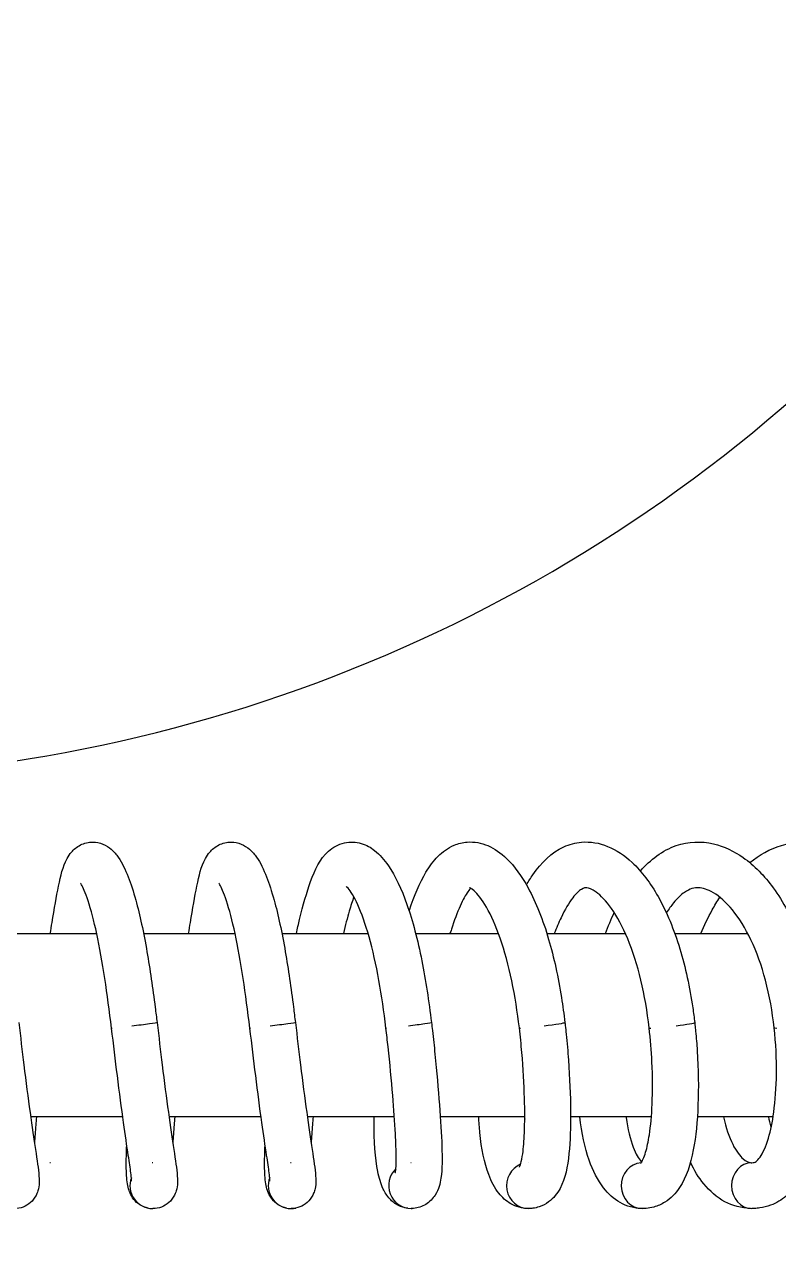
# Model space of a CAD drawing. Header units: metres. Extents: x 231 to 394, y -324 to -29.
# Drawn here: x 280.746 to 280.7953, y -62.8079 to -62.7271 of the extents above; entities that cross this region are included whole.
import ezdxf

# ---------------------------------------------------------------- set-up
doc = ezdxf.new("R2010")
doc.units = ezdxf.units.M
doc.layers.add('A-PISO', color=30, linetype='Continuous')
doc.layers.add('AR-01-REC$0$A-MUEBLES FIJOS', color=8, linetype='Continuous')

# ---------------------------------------------------------------- blocks, each defined once
blk = doc.blocks.new('AR-01-REC$0$503-3D')
blk.add_lwpolyline([(15.18, 46.61), (27.6, 46.61, -0.414214), (37.6, 36.61), (37.6, 14.58, -0.414214), (27.6, 4.58), (15.18, 4.58, -0.414214), (5.18, 14.58), (5.18, 36.61, -0.414214)], format="xyb", close=True)
blk = doc.blocks.new('AR-01-REC$0$EB1005-S')
for p, q in [((0.6, -9.0272), (0.6, -9.5229)), ((-0.6, -9.6701), (-0.6, -9.1928)), ((0.6, -9.8237), (0.6, -10.3527)), ((-0.6, -10.5074), (-0.6, -9.9932)), ((0.6, -10.6527), (0.6, -11.2055)), ((-0.6, -11.3666), (-0.6, -10.8241)), ((0.6, -11.5061), (0.6, -12.0756)), ((-0.6, -12.242), (-0.6, -11.6776)), ((0.6, -12.3784), (0.6, -12.9809)), ((-0.6, -13.1474), (-0.6, -12.5483)), ((0.6, -13.2838), (0.6, -13.8863)), ((-0.6, -14.0528), (-0.6, -13.4538))]:
    blk.add_line(p, q)
for centre, major_axis, ratio, start_param, end_param in [((0, -8.8709), (-0.0165, 0.1491), 0.055058, 3.140015, 3.628287), ((1.05, -9.1667), (-0.15, 0), 0.882373, 0.000575, 3.141469), ((0, -9.6892), (-0.0172, 0.149), 0.044036, 4.890174, 6.285031), ((0, -9.6892), (-0.0172, 0.149), 0.044036, 3.139869, 3.530526), ((1.05, -9.8826), (-0.15, 0), 0.92428, 0.000621, 0.000979), ((1.05, -9.8826), (-0.15, 0), 0.92428, 0.062465, 3.141437), ((0, -10.539), (-0.0178, 0.1489), 0.032589, 4.79251, 6.283968), ((1.05, -10.6281), (-0.15, 0), 0.957269, 0.000694, 0.0066), ((1.05, -10.6281), (-0.15, 0), 0.957269, 0.366385, 3.141383), ((0, -10.539), (-0.0178, 0.1489), 0.032589, 3.140761, 3.432861), ((0, -11.4121), (-0.0181, 0.1489), 0.020828, 4.694919, 6.281448), ((1.05, -11.3961), (-0.15, 0), 0.981023, 0.000838, 0.009927), ((1.05, -11.3961), (-0.15, 0), 0.981023, 0.000838, 0.009927), ((1.05, -11.3961), (-0.15, 0), 0.981023, 0.747236, 3.141278), ((1.05, -11.3952), (-0.15, 0), 0.981006, 3.148727, 3.179306), ((0, -11.4121), (-0.0181, 0.1489), 0.020828, 3.142059, 3.335271), ((0.0003, -12.3027), (-0.0184, 0.1489), 0.008866, 4.597377, 6.28036), ((1.0503, -12.1818), (-0.15, 0), 0.995312, 0.001266, 0.033099), ((1.0503, -12.1818), (-0.15, 0), 0.995312, 1.212878, 3.140964), ((1.0503, -12.1808), (-0.15, 0), 0.995304, 3.145937, 3.341641), ((0, -12.3001), (-0.0184, 0.1489), 0.008866, 3.143383, 3.237729), ((0.0003, -12.3027), (-0.0184, 0.1489), 0.008866, 3.143383, 3.237729), ((0.0006, -13.2081), (-0.0184, 0.1489), 0.008866, 4.597377, 6.28036), ((1.0506, -13.0872), (-0.15, 0), 0.995312, 0.001266, 0.033099), ((1.0506, -13.0872), (-0.15, 0), 0.995312, 1.212878, 3.140964), ((0.0003, -13.2055), (-0.0184, 0.1489), 0.008866, 3.143383, 3.237729), ((0.0006, -13.2081), (-0.0184, 0.1489), 0.008866, 3.143383, 3.237729), ((1.05, -13.7603), (-0.15, 0), 0.995038, 6.264901, 6.278883), ((1.05, -13.7593), (-0.15, 0), 0.995047, 0.000849, 0.002303), ((1.05, -13.7593), (-0.15, 0), 0.995047, 0.002303, 0.003303), ((1.05, -13.7603), (-0.15, 0), 0.995038, 6.279883, 6.282798)]:
    blk.add_ellipse(centre, major_axis=major_axis, ratio=ratio, start_param=start_param, end_param=end_param)
for points, knots in [([(-1.065, -9.1798), (-1.1161, -9.1168), (-1.1552, -9.0468), (-1.2029, -8.8884), (-1.2064, -8.7981), (-1.1726, -8.6328), (-1.139, -8.5552), (-1.0398, -8.4039), (-0.9697, -8.3296), (-0.7971, -8.1933), (-0.69, -8.1315), (-0.4562, -8.0323), (-0.326, -7.9941), (-0.1351, -7.9579), (-0.0753, -7.9492), (-0.0156, -7.943)], [1.285876, 1.285876, 1.285876, 1.285876, 1.60488, 1.60488, 1.96938, 1.96938, 2.299928, 2.299928, 2.667764, 2.667764, 3.066939, 3.066939, 3.470998, 3.470998, 3.651273, 3.651273, 3.651273, 3.651273]), ([(-1.0093, -9.8959), (-1.0851, -9.8297), (-1.1449, -9.7506), (-1.2031, -9.583), (-1.2068, -9.4972), (-1.1718, -9.3486), (-1.1403, -9.2828), (-1.047, -9.1507), (-0.9791, -9.0844), (-0.8097, -8.9605), (-0.7026, -8.9034), (-0.4684, -8.8108), (-0.3378, -8.7745), (-0.1428, -8.7381), (-0.0796, -8.7288), (-0.0165, -8.7218)], [1.180471, 1.180471, 1.180471, 1.180471, 1.592913, 1.592913, 1.957297, 1.957297, 2.263021, 2.263021, 2.625023, 2.625023, 3.02917, 3.02917, 3.436032, 3.436032, 3.626692, 3.626692, 3.626692, 3.626692]), ([(-0.0164, -8.7218), (-0.01, -8.7211), (-0.0037, -8.7204), (0.0219, -8.7178), (0.0411, -8.716), (0.1179, -8.7097), (0.1754, -8.7068), (0.3561, -8.703), (0.4771, -8.7088), (0.6958, -8.736), (0.796, -8.7576), (0.9769, -8.8234), (1.0594, -8.871), (1.1437, -8.9719), (1.1642, -9.0062), (1.1867, -9.0662), (1.1928, -9.0902), (1.1979, -9.1255), (1.1989, -9.1365), (1.1998, -9.1521), (1.1999, -9.1567), (1.2, -9.163), (1.2, -9.1648), (1.2, -9.1665), (1.2, -9.1666), (1.2, -9.1667), (1.2, -9.1667), (1.2, -9.1667), (1.2, -9.1667), (1.2, -9.1667)], [0.000039, 0.000039, 0.000039, 0.000039, 0.019345, 0.019345, 0.077388, 0.077388, 0.251939, 0.251939, 0.636699, 0.636699, 1.024378, 1.024378, 1.450161, 1.450161, 1.631232, 1.631232, 1.742907, 1.742907, 1.793353, 1.793353, 1.814318, 1.814318, 1.822179, 1.822179, 1.822363, 1.822363, 1.822517, 1.822517, 1.822536, 1.822536, 1.822536, 1.822536]), ([(0.0165, -9.02), (-0.0885, -9.0316), (-0.1951, -9.0507), (-0.3895, -9.1022), (-0.4803, -9.1349), (-0.6356, -9.2087), (-0.7027, -9.2506), (-0.8056, -9.3349), (-0.8436, -9.3785), (-0.8902, -9.4559), (-0.8991, -9.4882), (-0.9013, -9.5434), (-0.8942, -9.5711), (-0.8547, -9.6288), (-0.8317, -9.6538), (-0.7819, -9.6947), (-0.7604, -9.7102), (-0.7364, -9.7257)], [0, 0, 0, 0, 0.317355, 0.317355, 0.622099, 0.622099, 0.917886, 0.917886, 1.205086, 1.205086, 1.490472, 1.490472, 1.816739, 1.816739, 2.025807, 2.025807, 2.150062, 2.150062, 2.150062, 2.150062]), ([(0.9, -9.1668), (0.9, -9.1514), (0.8982, -9.1477), (0.8868, -9.1315), (0.8784, -9.1225), (0.8381, -9.0944), (0.7945, -9.0739), (0.6905, -9.0433), (0.6331, -9.0315), (0.4939, -9.0123), (0.4075, -9.0062), (0.2212, -9.0041), (0.1185, -9.0088), (0.0165, -9.02)], [0, 0, 0, 0, 0.247267, 0.247267, 0.421351, 0.421351, 0.701982, 0.701982, 0.94081, 0.94081, 1.229628, 1.229628, 1.537541, 1.537541, 1.537541, 1.537541]), ([(0.6, -9.3514), (0.6705, -9.3361), (0.7322, -9.315), (0.8253, -9.2688), (0.8575, -9.2434), (0.8921, -9.2035), (0.8972, -9.1901), (0.8997, -9.1732), (0.9, -9.1697), (0.9, -9.1658)], [0.6343477, 0.6343477, 0.6343477, 0.6343477, 0.9142199, 0.9142199, 1.1901509, 1.1901509, 1.4509902, 1.4509902, 1.5137927, 1.5137927, 1.5137927, 1.5137927]), ([(1.1996, -9.176), (1.198, -9.2344), (1.1822, -9.2924), (1.1273, -9.3949), (1.0869, -9.4413), (0.9971, -9.5143), (0.9495, -9.5433), (0.897, -9.568)], [0.0155805, 0.0155805, 0.0155805, 0.0155805, 0.2780441, 0.2780441, 0.5524087, 0.5524087, 0.7871117, 0.7871117, 0.7871117, 0.7871117]), ([(-0.6, -9.5001), (-0.6543, -9.4771), (-0.7061, -9.4522), (-0.7835, -9.4098), (-0.8113, -9.3934), (-0.838, -9.3762)], [0.6104447, 0.6104447, 0.6104447, 0.6104447, 0.7985863, 0.7985863, 0.9102511, 0.9102511, 0.9102511, 0.9102511]), ([(-0.0172, -9.5401), (-0.0124, -9.5396), (-0.0077, -9.5391), (0.0112, -9.537), (0.0254, -9.5355), (0.0822, -9.5299), (0.1248, -9.5264), (0.2897, -9.5159), (0.4106, -9.5144), (0.6292, -9.5229), (0.7296, -9.5328), (0.9115, -9.5677), (0.994, -9.5933), (1.0998, -9.6635), (1.134, -9.6957), (1.1724, -9.7576), (1.1832, -9.7822), (1.1947, -9.8246), (1.1976, -9.8416), (1.1996, -9.866), (1.2, -9.8734), (1.2, -9.8814), (1.2, -9.882), (1.2, -9.8826), (1.2, -9.8826), (1.2, -9.8826)], [0.000031, 0.000031, 0.000031, 0.000031, 0.014309, 0.014309, 0.057237, 0.057237, 0.186197, 0.186197, 0.562813, 0.562813, 0.93801, 0.93801, 1.346671, 1.346671, 1.566658, 1.566658, 1.690767, 1.690767, 1.770901, 1.770901, 1.805813, 1.805813, 1.808773, 1.808773, 1.80878, 1.80878, 1.80878, 1.80878]), ([(-0.9189, -10.6413), (-0.9423, -10.6279), (-0.9645, -10.614), (-1.0649, -10.5448), (-1.1304, -10.4789), (-1.1843, -10.3604), (-1.195, -10.3211), (-1.2038, -10.2235), (-1.1935, -10.1645), (-1.1477, -10.0521), (-1.1113, -9.9988), (-1.0065, -9.8867), (-0.9305, -9.8297), (-0.7437, -9.7238), (-0.6269, -9.6756), (-0.38, -9.6005), (-0.2472, -9.5722), (-0.0819, -9.5481), (-0.0496, -9.5439), (-0.0172, -9.5401)], [1.032512, 1.032512, 1.032512, 1.032512, 1.142098, 1.142098, 1.560116, 1.560116, 1.743576, 1.743576, 2.016899, 2.016899, 2.306198, 2.306198, 2.680216, 2.680216, 3.09903, 3.09903, 3.502718, 3.502718, 3.600501, 3.600501, 3.600501, 3.600501]), ([(0.0172, -9.8381), (-0.0884, -9.8503), (-0.1957, -9.8685), (-0.3927, -9.9156), (-0.4856, -9.9451), (-0.6435, -10.0106), (-0.7115, -10.0475), (-0.8135, -10.1193), (-0.8501, -10.1552), (-0.8926, -10.214), (-0.8989, -10.2354), (-0.9011, -10.2573), (-0.9004, -10.2645), (-0.8808, -10.2962), (-0.8631, -10.3164), (-0.802, -10.363), (-0.7572, -10.3897), (-0.6723, -10.4302), (-0.6374, -10.4451), (-0.6, -10.4596)], [0, 0, 0, 0, 0.319351, 0.319351, 0.630223, 0.630223, 0.930223, 0.930223, 1.215169, 1.215169, 1.488191, 1.488191, 1.767689, 1.767689, 2.000801, 2.000801, 2.250516, 2.250516, 2.397752, 2.397752, 2.397752, 2.397752]), ([(0.9046, -9.8948), (0.9046, -9.8948), (0.9033, -9.8934), (0.8911, -9.8845), (0.8667, -9.8719), (0.8008, -9.852), (0.7617, -9.8436), (0.6592, -9.828), (0.5906, -9.8218), (0.4315, -9.8152), (0.3371, -9.8155), (0.1674, -9.8236), (0.0922, -9.8295), (0.0173, -9.8381)], [0.248348, 0.248348, 0.248348, 0.248348, 0.339408, 0.339408, 0.572816, 0.572816, 0.774896, 0.774896, 1.038995, 1.038995, 1.340989, 1.340989, 1.567315, 1.567315, 1.567315, 1.567315]), ([(1.2, -9.8851), (1.1994, -9.9349), (1.1852, -9.9857), (1.1371, -10.0704), (1.1038, -10.1063), (1.0144, -10.176), (0.9533, -10.2065), (0.8016, -10.2597), (0.7052, -10.2799), (0.6, -10.2915)], [0.005359, 0.005359, 0.005359, 0.005359, 0.241156, 0.241156, 0.47367, 0.47367, 0.783836, 0.783836, 1.156344, 1.156344, 1.156344, 1.156344]), ([(0.6, -9.9893), (0.601, -9.9891), (0.602, -9.989), (0.6803, -9.9783), (0.748, -9.9617), (0.8436, -9.9256), (0.8754, -9.9054), (0.8914, -9.8906), (0.8931, -9.8889), (0.8945, -9.8874)], [0.6294194, 0.6294194, 0.6294194, 0.6294194, 0.6333683, 0.6333683, 0.9360987, 0.9360987, 1.2122022, 1.2122022, 1.2535267, 1.2535267, 1.2535267, 1.2535267]), ([(-0.748, -11.4094), (-0.7498, -11.4088), (-0.7515, -11.4082), (-0.8491, -11.375), (-0.9326, -11.3401), (-1.041, -11.2758), (-1.0758, -11.2505), (-1.1355, -11.1909), (-1.1614, -11.1555), (-1.1896, -11.0878), (-1.1968, -11.0585), (-1.2028, -10.983), (-1.1937, -10.9365), (-1.1565, -10.849), (-1.1275, -10.8088), (-1.0414, -10.719), (-0.9758, -10.6721), (-0.8042, -10.5784), (-0.689, -10.5331), (-0.4446, -10.4616), (-0.3136, -10.4336), (-0.127, -10.404), (-0.0723, -10.3965), (-0.0178, -10.39)], [0.793856, 0.793856, 0.793856, 0.793856, 0.800842, 0.800842, 1.180607, 1.180607, 1.395925, 1.395925, 1.606026, 1.606026, 1.745364, 1.745364, 1.968932, 1.968932, 2.212674, 2.212674, 2.566993, 2.566993, 3.002629, 3.002629, 3.408216, 3.408216, 3.573026, 3.573026, 3.573026, 3.573026]), ([(-0.0177, -10.39), (-0.0114, -10.3893), (-0.0051, -10.3885), (0.0202, -10.3856), (0.0392, -10.3835), (0.115, -10.3757), (0.1718, -10.3708), (0.3458, -10.3582), (0.461, -10.3536), (0.6668, -10.352), (0.7598, -10.3551), (0.9271, -10.3724), (1.0007, -10.3854), (1.1007, -10.4385), (1.1326, -10.4626), (1.1707, -10.5146), (1.1816, -10.5355), (1.1934, -10.5716), (1.1966, -10.586), (1.1994, -10.6091), (1.1999, -10.6179), (1.2, -10.6271), (1.2, -10.6275), (1.2, -10.6281), (1.2, -10.6281), (1.2, -10.6281), (1.2, -10.6281), (1.2, -10.6281)], [0.000056, 0.000056, 0.000056, 0.000056, 0.019118, 0.019118, 0.076483, 0.076483, 0.249022, 0.249022, 0.616649, 0.616649, 0.982679, 0.982679, 1.385018, 1.385018, 1.578318, 1.578318, 1.684735, 1.684735, 1.75102, 1.75102, 1.792216, 1.792216, 1.794564, 1.794564, 1.794654, 1.794654, 1.794726, 1.794726, 1.794726, 1.794726]), ([(0.9286, -10.6868), (0.9286, -10.6868), (0.9286, -10.6868), (0.9281, -10.6865), (0.9196, -10.6823), (0.8902, -10.6739), (0.8679, -10.6693), (0.8035, -10.6604), (0.7565, -10.6567), (0.6375, -10.652), (0.5605, -10.652), (0.385, -10.6569), (0.2828, -10.6626), (0.1258, -10.676), (0.0718, -10.6814), (0.0179, -10.6879)], [0.302822, 0.302822, 0.302822, 0.302822, 0.307757, 0.307757, 0.455353, 0.455353, 0.617034, 0.617034, 0.841159, 0.841159, 1.123857, 1.123857, 1.442402, 1.442402, 1.605381, 1.605381, 1.605381, 1.605381]), ([(1.2, -10.6308), (1.1994, -10.6697), (1.1879, -10.7101), (1.1512, -10.7745), (1.1266, -10.8008), (1.0643, -10.8504), (1.0233, -10.8714), (0.9009, -10.9175), (0.8087, -10.9359), (0.6703, -10.9497), (0.6357, -10.9522), (0.5999, -10.9539)], [0.005726, 0.005726, 0.005726, 0.005726, 0.18967, 0.18967, 0.364997, 0.364997, 0.604349, 0.604349, 1.011415, 1.011415, 1.138891, 1.138891, 1.138891, 1.138891]), ([(0.0178, -10.6879), (-0.0864, -10.7003), (-0.1919, -10.7168), (-0.3906, -10.7583), (-0.4863, -10.7841), (-0.6488, -10.8407), (-0.7189, -10.8721), (-0.8232, -10.9323), (-0.8602, -10.9622), (-0.8957, -11.0014), (-0.9008, -11.0142), (-0.9008, -11.0142)], [0, 0, 0, 0, 0.314695, 0.314695, 0.633201, 0.633201, 0.939064, 0.939064, 1.227131, 1.227131, 1.452085, 1.452085, 1.452085, 1.452085]), ([(-0.8962, -11.0055), (-0.892, -11.0099), (-0.8852, -11.0163), (-0.854, -11.0389), (-0.8213, -11.0574), (-0.7378, -11.0947), (-0.6859, -11.1141), (-0.619, -11.1359), (-0.6096, -11.1389), (-0.6, -11.1419)], [1.836635, 1.836635, 1.836635, 1.836635, 1.9561504, 1.9561504, 2.1820578, 2.1820578, 2.4145192, 2.4145192, 2.4516962, 2.4516962, 2.4516962, 2.4516962]), ([(-0.0181, -11.2632), (-0.0007, -11.2611), (0.0166, -11.259), (0.0861, -11.251), (0.1382, -11.2454), (0.3055, -11.2286), (0.4191, -11.2189), (0.6214, -11.2036), (0.7131, -11.1978), (0.873, -11.1925), (0.9401, -11.1922), (1.0368, -11.2068), (1.0735, -11.215), (1.1344, -11.2534), (1.157, -11.2743), (1.1879, -11.3244), (1.197, -11.3531), (1.1996, -11.3832), (1.1997, -11.386), (1.1999, -11.3902), (1.2, -11.3918), (1.2, -11.3938), (1.2, -11.3943), (1.2, -11.3951), (1.2, -11.3954), (1.2, -11.3958), (1.2, -11.3958), (1.2, -11.396), (1.2, -11.396), (1.2, -11.3961), (1.2, -11.3961), (1.2, -11.3961), (1.2, -11.3962), (1.2, -11.3962)], [0.000039, 0.000039, 0.000039, 0.000039, 0.052512, 0.052512, 0.210424, 0.210424, 0.568427, 0.568427, 0.921269, 0.921269, 1.294031, 1.294031, 1.516011, 1.516011, 1.643961, 1.643961, 1.760573, 1.760573, 1.772374, 1.772374, 1.779099, 1.779099, 1.781288, 1.781288, 1.782492, 1.782492, 1.782864, 1.782864, 1.783072, 1.783072, 1.783154, 1.783154, 1.783232, 1.783232, 1.783232, 1.783232]), ([(-0.6, -12.1475), (-0.6319, -12.1404), (-0.6628, -12.1332), (-0.7874, -12.1031), (-0.871, -12.0798), (-1.0203, -12.0252), (-1.0868, -11.9954), (-1.1637, -11.91), (-1.1851, -11.8735), (-1.203, -11.7958), (-1.2009, -11.7568), (-1.1806, -11.689), (-1.1638, -11.6601), (-1.1167, -11.6), (-1.0832, -11.5716), (-0.9773, -11.4992), (-0.8919, -11.4595), (-0.6842, -11.3863), (-0.5574, -11.3532), (-0.2943, -11.3007), (-0.1551, -11.2799), (-0.0181, -11.2632)], [0.611274, 0.611274, 0.611274, 0.611274, 0.724425, 0.724425, 1.087459, 1.087459, 1.497335, 1.497335, 1.686915, 1.686915, 1.862632, 1.862632, 2.031104, 2.031104, 2.268562, 2.268562, 2.685038, 2.685038, 3.124857, 3.124857, 3.538888, 3.538888, 3.538888, 3.538888]), ([(1.1982, -11.4188), (1.1955, -11.4399), (1.1893, -11.4608), (1.1693, -11.5011), (1.1537, -11.5206), (1.1162, -11.5552), (1.0941, -11.5684), (1.0365, -11.5958), (0.9994, -11.6063), (0.8708, -11.6321), (0.76, -11.6393), (0.6206, -11.6381), (0.6104, -11.638), (0.6, -11.6378)], [0.033778, 0.033778, 0.033778, 0.033778, 0.123022, 0.123022, 0.234961, 0.234961, 0.375435, 0.375435, 0.603934, 0.603934, 1.084733, 1.084733, 1.122303, 1.122303, 1.122303, 1.122303]), ([(0.9657, -11.4999), (0.9657, -11.4999), (0.9649, -11.4997), (0.9595, -11.4985), (0.9502, -11.497), (0.9194, -11.4944), (0.8938, -11.4936), (0.8212, -11.4939), (0.7686, -11.4959), (0.6361, -11.5032), (0.5506, -11.5094), (0.3596, -11.5251), (0.2507, -11.5351), (0.1001, -11.5513), (0.0591, -11.556), (0.0182, -11.5609)], [0.32183, 0.32183, 0.32183, 0.32183, 0.363098, 0.363098, 0.480473, 0.480473, 0.651461, 0.651461, 0.893817, 0.893817, 1.200219, 1.200219, 1.5353, 1.5353, 1.659037, 1.659037, 1.659037, 1.659037]), ([(0.0181, -11.561), (-0.0869, -11.5738), (-0.1934, -11.5891), (-0.3958, -11.6256), (-0.4942, -11.6477), (-0.6614, -11.6948), (-0.7336, -11.7206), (-0.8404, -11.7692), (-0.8787, -11.7936), (-0.9037, -11.8148), (-0.9075, -11.8193), (-0.9085, -11.8206), (-0.9086, -11.8207), (-0.9086, -11.8207)], [0, 0, 0, 0, 0.317529, 0.317529, 0.644451, 0.644451, 0.9582, 0.9582, 1.252389, 1.252389, 1.372066, 1.372066, 1.392245, 1.392245, 1.392245, 1.392245]), ([(-0.8401, -11.7715), (-0.8139, -11.7812), (-0.7823, -11.7913), (-0.7035, -11.814), (-0.6538, -11.8268), (-0.6, -11.8395)], [2.1504989, 2.1504989, 2.1504989, 2.1504989, 2.3175796, 2.3175796, 2.5229813, 2.5229813, 2.5229813, 2.5229813]), ([(-0.018, -12.1539), (0.0753, -12.1423), (0.1695, -12.1312), (0.3696, -12.1065), (0.4759, -12.0929), (0.6624, -12.0669), (0.7453, -12.0545), (0.8841, -12.0336), (0.9389, -12.0251), (1.011, -12.0197), (1.0341, -12.0174), (1.0791, -12.0271), (1.0895, -12.03), (1.117, -12.0413), (1.135, -12.052), (1.164, -12.0793), (1.1759, -12.0952), (1.1925, -12.1291), (1.1977, -12.1477), (1.2, -12.1703), (1.2002, -12.1748), (1.2003, -12.1801), (1.2003, -12.1809), (1.2003, -12.1818), (1.2003, -12.1818), (1.2003, -12.1819), (1.2003, -12.1819), (1.2003, -12.1819)], [0, 0, 0, 0, 0.28222, 0.28222, 0.628576, 0.628576, 0.969694, 0.969694, 1.323784, 1.323784, 1.516267, 1.516267, 1.566508, 1.566508, 1.642169, 1.642169, 1.707637, 1.707637, 1.770984, 1.770984, 1.786704, 1.786704, 1.789649, 1.789649, 1.789776, 1.789776, 1.789849, 1.789849, 1.789849, 1.789849]), ([(0.6003, -12.038), (0.6181, -12.0396), (0.6355, -12.0411), (0.6941, -12.046), (0.7335, -12.0487), (0.7697, -12.0508)], [0.6169147, 0.6169147, 0.6169147, 0.6169147, 0.6820624, 0.6820624, 0.8430163, 0.8430163, 0.8430163, 0.8430163]), ([(-0.5997, -12.8526), (-0.6247, -12.8485), (-0.6491, -12.8445), (-0.7638, -12.8257), (-0.8441, -12.812), (-0.9818, -12.7837), (-1.0357, -12.7724), (-1.106, -12.7346), (-1.1204, -12.7254), (-1.1508, -12.6995), (-1.168, -12.68), (-1.1926, -12.6309), (-1.1998, -12.6017), (-1.1995, -12.5517), (-1.1945, -12.5292), (-1.1777, -12.4875), (-1.1654, -12.4692), (-1.1357, -12.4346), (-1.118, -12.4201), (-1.0627, -12.3817), (-1.0213, -12.362), (-0.9276, -12.3254), (-0.8768, -12.309), (-0.7232, -12.2665), (-0.6065, -12.2416), (-0.3666, -12.2001), (-0.2422, -12.1824), (-0.0844, -12.1621), (-0.0512, -12.158), (-0.018, -12.1539)], [0.613067, 0.613067, 0.613067, 0.613067, 0.702952, 0.702952, 1.052109, 1.052109, 1.428982, 1.428982, 1.524435, 1.524435, 1.64078, 1.64078, 1.752529, 1.752529, 1.84611, 1.84611, 1.952012, 1.952012, 2.088944, 2.088944, 2.367274, 2.367274, 2.615898, 2.615898, 3.038206, 3.038206, 3.41692, 3.41692, 3.517214, 3.517214, 3.517214, 3.517214]), ([(1.1973, -12.2114), (1.1954, -12.2213), (1.1925, -12.2311), (1.1816, -12.2581), (1.1712, -12.2743), (1.1467, -12.3015), (1.1328, -12.3121), (1.1061, -12.3279), (1.0933, -12.3332), (1.0659, -12.3423), (1.0521, -12.3452), (1.0034, -12.3532), (0.9664, -12.355), (0.8812, -12.3556), (0.8354, -12.3545), (0.7841, -12.352)], [0.0358434, 0.0358434, 0.0358434, 0.0358434, 0.0707604, 0.0707604, 0.1379711, 0.1379711, 0.2078791, 0.2078791, 0.2802102, 0.2802102, 0.382308, 0.382308, 0.6448485, 0.6448485, 0.8743786, 0.8743786, 0.8743786, 0.8743786]), ([(1.0198, -12.3202), (1.0198, -12.3202), (1.0198, -12.3202), (1.0192, -12.3202), (1.0152, -12.3202), (0.9995, -12.3214), (0.9843, -12.323), (0.936, -12.3292), (0.8968, -12.3351), (0.7907, -12.351), (0.7174, -12.362), (0.544, -12.3864), (0.4389, -12.4001), (0.2295, -12.4261), (0.1236, -12.4387), (0.0187, -12.4516)], [0.329548, 0.329548, 0.329548, 0.329548, 0.335819, 0.335819, 0.418572, 0.418572, 0.555999, 0.555999, 0.779872, 0.779872, 1.081742, 1.081742, 1.428565, 1.428565, 1.745675, 1.745675, 1.745675, 1.745675]), ([(0.0187, -12.4516), (-0.0913, -12.4652), (-0.2028, -12.4797), (-0.4122, -12.5116), (-0.5127, -12.5295), (-0.684, -12.5665), (-0.7579, -12.5861), (-0.8407, -12.6136), (-0.8636, -12.6222), (-0.8985, -12.637), (-0.9116, -12.6436), (-0.9267, -12.6523), (-0.9305, -12.6551), (-0.9305, -12.6551)], [0, 0, 0, 0, 0.332421, 0.332421, 0.667954, 0.667954, 0.991586, 0.991586, 1.142531, 1.142531, 1.278902, 1.278902, 1.385372, 1.385372, 1.385372, 1.385372]), ([(-0.0177, -13.0592), (0.0756, -13.0477), (0.1698, -13.0365), (0.3699, -13.0119), (0.4762, -12.9982), (0.6627, -12.9722), (0.7456, -12.9598), (0.8844, -12.939), (0.9392, -12.9305), (1.0113, -12.9251), (1.0345, -12.9228), (1.0794, -12.9324), (1.0898, -12.9354), (1.1173, -12.9467), (1.1353, -12.9574), (1.1643, -12.9846), (1.1762, -13.0005), (1.1928, -13.0344), (1.198, -13.053), (1.2003, -13.0757), (1.2005, -13.0802), (1.2006, -13.0854), (1.2006, -13.0863), (1.2006, -13.0871), (1.2006, -13.0872), (1.2006, -13.0872), (1.2006, -13.0872), (1.2006, -13.0873)], [0, 0, 0, 0, 0.28222, 0.28222, 0.628576, 0.628576, 0.969694, 0.969694, 1.323784, 1.323784, 1.516267, 1.516267, 1.566508, 1.566508, 1.642169, 1.642169, 1.707637, 1.707637, 1.770984, 1.770984, 1.786704, 1.786704, 1.789649, 1.789649, 1.789776, 1.789776, 1.789849, 1.789849, 1.789849, 1.789849]), ([(0.6006, -12.9433), (0.6184, -12.9449), (0.6358, -12.9465), (0.6944, -12.9513), (0.7338, -12.9541), (0.7701, -12.9561)], [0.6169147, 0.6169147, 0.6169147, 0.6169147, 0.6820624, 0.6820624, 0.8430163, 0.8430163, 0.8430163, 0.8430163]), ([(-0.5994, -13.7579), (-0.6244, -13.7539), (-0.6488, -13.7499), (-0.7635, -13.7311), (-0.8438, -13.7174), (-0.9815, -13.6891), (-1.0354, -13.6777), (-1.1057, -13.64), (-1.1201, -13.6308), (-1.1505, -13.6049), (-1.1677, -13.5853), (-1.1923, -13.5362), (-1.1994, -13.5071), (-1.1992, -13.457), (-1.1942, -13.4345), (-1.1774, -13.3928), (-1.1651, -13.3745), (-1.1354, -13.34), (-1.1176, -13.3255), (-1.0623, -13.2871), (-1.021, -13.2674), (-0.9273, -13.2308), (-0.8764, -13.2143), (-0.7229, -13.1718), (-0.6062, -13.147), (-0.3663, -13.1055), (-0.2419, -13.0878), (-0.0841, -13.0675), (-0.0509, -13.0633), (-0.0177, -13.0592)], [0.613067, 0.613067, 0.613067, 0.613067, 0.702952, 0.702952, 1.052109, 1.052109, 1.428982, 1.428982, 1.524435, 1.524435, 1.64078, 1.64078, 1.752529, 1.752529, 1.84611, 1.84611, 1.952012, 1.952012, 2.088944, 2.088944, 2.367274, 2.367274, 2.615898, 2.615898, 3.038206, 3.038206, 3.41692, 3.41692, 3.517214, 3.517214, 3.517214, 3.517214]), ([(1.1976, -13.1168), (1.1957, -13.1267), (1.1928, -13.1364), (1.1819, -13.1635), (1.1715, -13.1797), (1.1471, -13.2068), (1.1331, -13.2175), (1.1064, -13.2333), (1.0936, -13.2385), (1.0662, -13.2477), (1.0524, -13.2505), (1.0037, -13.2585), (0.9667, -13.2603), (0.8815, -13.261), (0.8357, -13.2598), (0.7844, -13.2573)], [0.0358434, 0.0358434, 0.0358434, 0.0358434, 0.0707604, 0.0707604, 0.1379711, 0.1379711, 0.2078791, 0.2078791, 0.2802102, 0.2802102, 0.382308, 0.382308, 0.6448485, 0.6448485, 0.8743786, 0.8743786, 0.8743786, 0.8743786]), ([(1.0201, -13.2255), (1.0201, -13.2255), (1.0201, -13.2255), (1.0195, -13.2255), (1.0155, -13.2256), (0.9998, -13.2267), (0.9846, -13.2283), (0.9363, -13.2346), (0.8971, -13.2404), (0.791, -13.2564), (0.7177, -13.2673), (0.5443, -13.2917), (0.4392, -13.3055), (0.2298, -13.3314), (0.1239, -13.344), (0.019, -13.3569)], [0.329548, 0.329548, 0.329548, 0.329548, 0.335819, 0.335819, 0.418572, 0.418572, 0.555999, 0.555999, 0.779872, 0.779872, 1.081742, 1.081742, 1.428565, 1.428565, 1.745675, 1.745675, 1.745675, 1.745675]), ([(0.019, -13.357), (-0.091, -13.3705), (-0.2025, -13.3851), (-0.4118, -13.4169), (-0.5124, -13.4348), (-0.6836, -13.4718), (-0.7576, -13.4915), (-0.8404, -13.5189), (-0.8633, -13.5275), (-0.8982, -13.5424), (-0.9113, -13.549), (-0.9264, -13.5576), (-0.9302, -13.5605), (-0.9302, -13.5605)], [0, 0, 0, 0, 0.332421, 0.332421, 0.667954, 0.667954, 0.991586, 0.991586, 1.142531, 1.142531, 1.278902, 1.278902, 1.385372, 1.385372, 1.385372, 1.385372]), ([(-0.0174, -13.9646), (0.076, -13.953), (0.1701, -13.9419), (0.3702, -13.9172), (0.4765, -13.9036), (0.663, -13.8776), (0.7459, -13.8652), (0.8848, -13.8443), (0.9396, -13.8358), (1.0116, -13.8304), (1.0348, -13.8281), (1.0797, -13.8378), (1.0901, -13.8407), (1.1176, -13.852), (1.1356, -13.8627), (1.1646, -13.89), (1.1765, -13.9059), (1.1931, -13.9398), (1.1983, -13.9584), (1.2006, -13.981), (1.2009, -13.9855), (1.2009, -13.9908), (1.201, -13.9916), (1.201, -13.9925), (1.201, -13.9925), (1.201, -13.9926), (1.201, -13.9926), (1.201, -13.9926)], [0, 0, 0, 0, 0.28222, 0.28222, 0.628576, 0.628576, 0.969694, 0.969694, 1.323784, 1.323784, 1.516267, 1.516267, 1.566508, 1.566508, 1.642169, 1.642169, 1.707637, 1.707637, 1.770984, 1.770984, 1.786704, 1.786704, 1.789649, 1.789649, 1.789776, 1.789776, 1.789849, 1.789849, 1.789849, 1.789849]), ([(0.6009, -13.8487), (0.6187, -13.8503), (0.6361, -13.8518), (0.6947, -13.8567), (0.7342, -13.8594), (0.7704, -13.8615)], [0.6169147, 0.6169147, 0.6169147, 0.6169147, 0.6820624, 0.6820624, 0.8430163, 0.8430163, 0.8430163, 0.8430163])]:
    blk.add_open_spline(points, degree=3, knots=knots)
for points in [[(0.6658, -9.0393), (0.6443, -9.0454), (0.6223, -9.0509), (0.6, -9.0559)], [(-0.6, -10.1248), (-0.648, -10.1065), (-0.694, -10.0871), (-0.7375, -10.0666)], [(0.6, -10.6535), (0.6047, -10.6533), (0.6094, -10.653), (0.614, -10.6527)]]:
    blk.add_open_spline(points, degree=3)
blk = doc.blocks.new('AR-01-REC$0$503')
at = {"yscale": 0.01, "zscale": 0.01}
for name, p, xscale in [('AR-01-REC$0$503-3D', (0.03565, -0.3), -0.01), ('AR-01-REC$0$EB1005-S', (0, 0.2211), 0.01)]:
    blk.add_blockref(name, p, dxfattribs=dict(at, xscale=xscale))

msp = doc.modelspace()

# ---------------------------------------------------------------- linework, layer by layer
at = {"layer": 'A-PISO', "ltscale": 100}
msp.add_circle((268.468386, -66.186699), 37.551539, dxfattribs=at)

# ---------------------------------------------------------------- block references
at = {"layer": 'AR-01-REC$0$A-MUEBLES FIJOS', "rotation": 270}
msp.add_blockref('AR-01-REC$0$503', (280.664143, -62.792608), dxfattribs=at)

doc.saveas('drawing.dxf')
